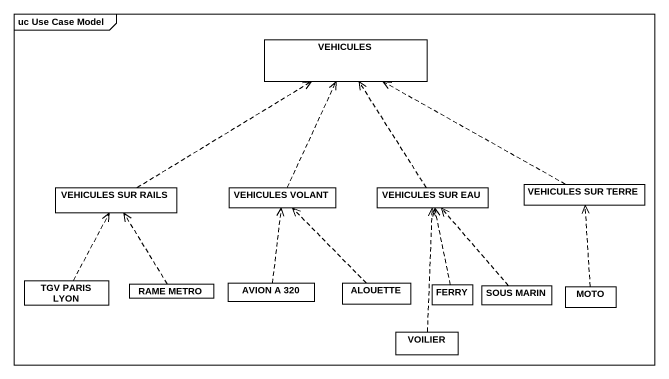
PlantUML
@startuml
mainframe uc Use Case Model
rectangle VEHICULES
rectangle "VEHICULES SUR RAILS" as VEHICULES_SUR_RAILS
rectangle "VEHICULES VOLANT" as VEHICULES_VOLANT
rectangle "VEHICULES SUR EAU" as VEHICULES_SUR_EAU
rectangle "VEHICULES SUR TERRE" as VEHICULES_SUR_TERRE
rectangle "TGV PARIS LYON" as TGV_PARIS_LYON
rectangle "RAME METRO" as RAME_METRO
rectangle "AVION A 320" as AVION_A_320
rectangle ALOUETTE
rectangle FERRY
rectangle "SOUS MARIN" as SOUS_MARIN
rectangle MOTO
rectangle VOILIER
VEHICULES_SUR_RAILS .up.> VEHICULES
VEHICULES_VOLANT .up.> VEHICULES
VEHICULES_SUR_EAU .up.> VEHICULES
VEHICULES_SUR_TERRE .left.> VEHICULES
TGV_PARIS_LYON .up.> VEHICULES_SUR_RAILS
RAME_METRO .up.> VEHICULES_SUR_RAILS
AVION_A_320 .up.> VEHICULES_VOLANT
ALOUETTE .up.> VEHICULES_VOLANT
FERRY .up.> VEHICULES_SUR_EAU
SOUS_MARIN .up.> VEHICULES_SUR_EAU
MOTO .up.> VEHICULES_SUR_TERRE
VOILIER .up.> VEHICULES_SUR_EAU
@enduml
